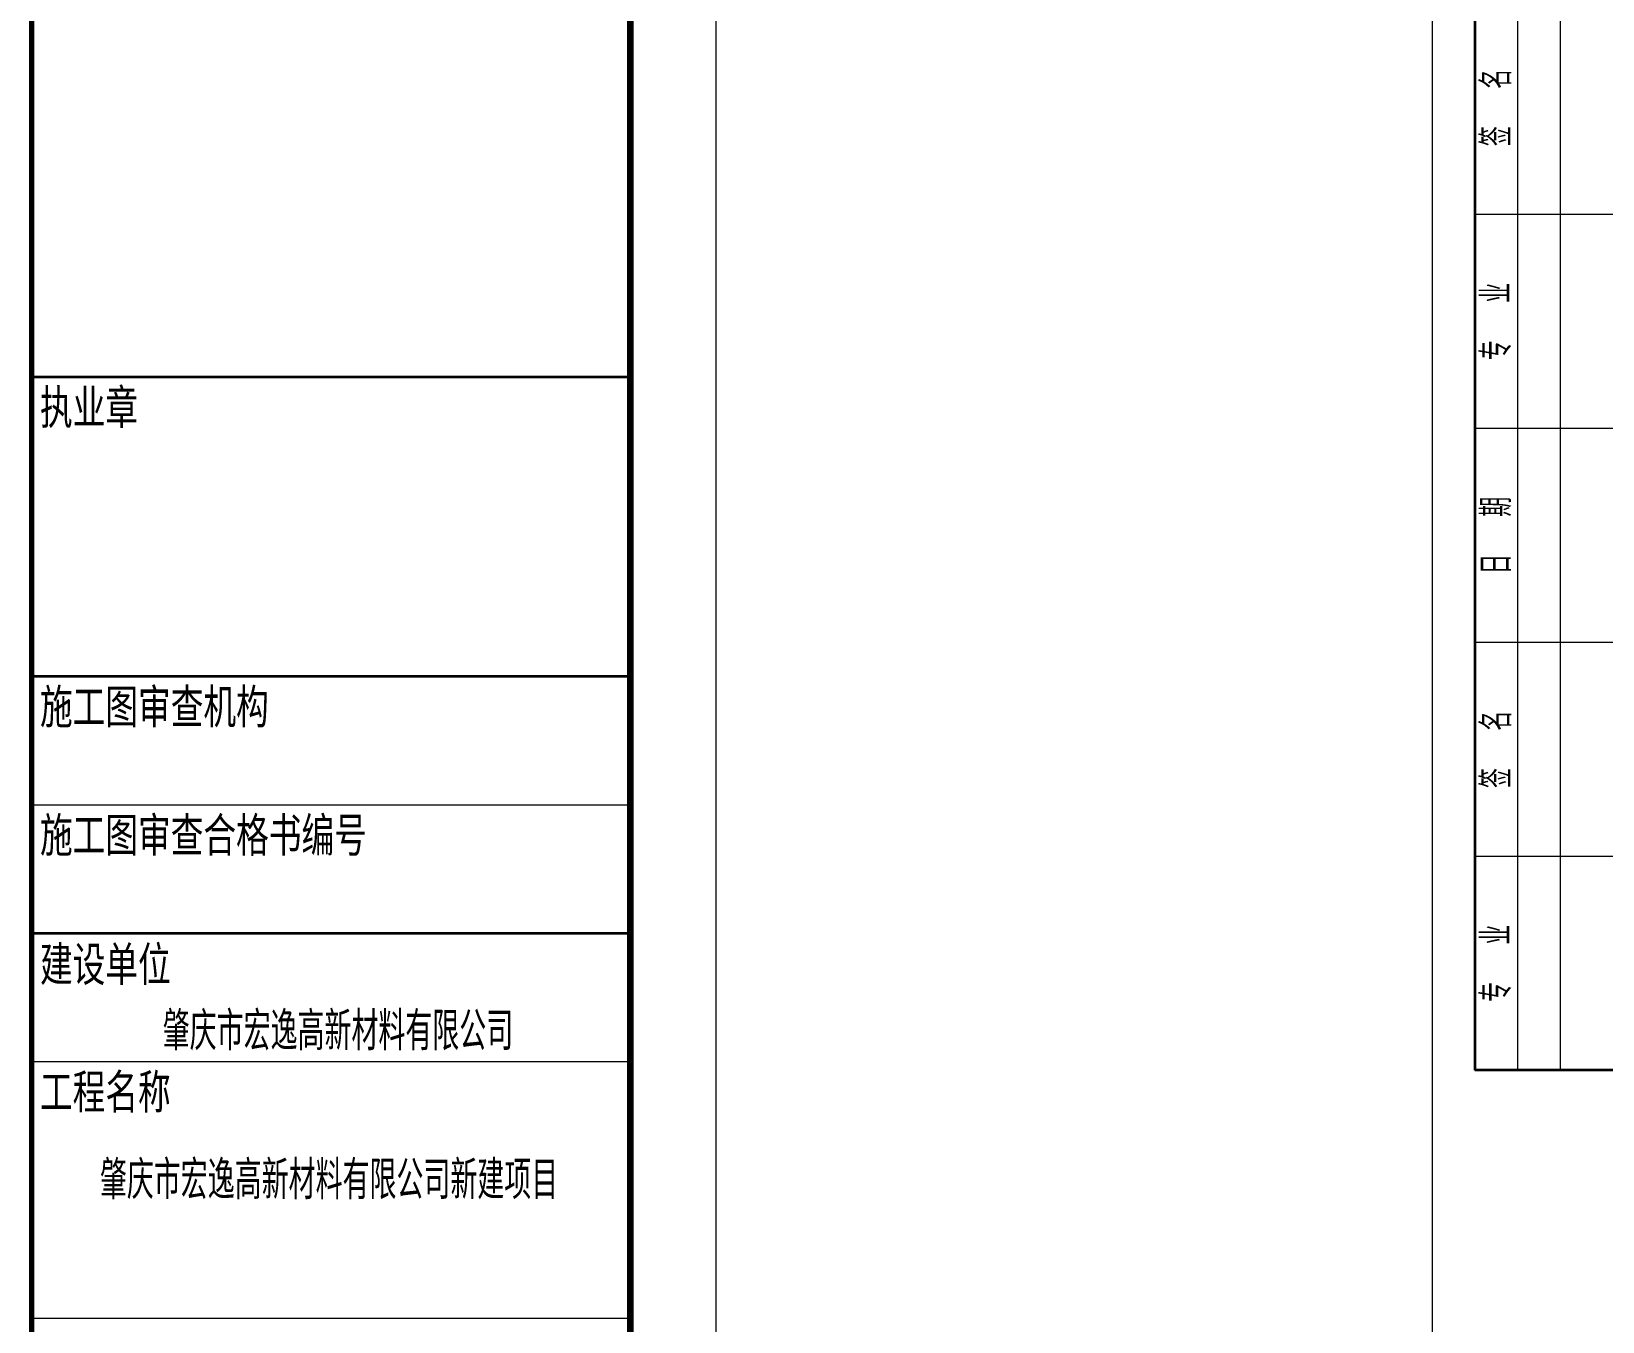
# Model space of a CAD drawing. Extents: x 3968514 to 5230306, y -516551 to -228246.
# Drawn here: x 4146355 to 4164713, y -343989 to -328914 of the extents above; entities that cross this region are included whole.
import ezdxf

# ---------------------------------------------------------------- set-up
doc = ezdxf.new("R2010")
doc.units = 0
doc.header["$LTSCALE"] = 1000
doc.header["$MEASUREMENT"] = 0
doc.layers.add('AXIS', color=3, linetype='Continuous', lineweight=15)
doc.layers.add('FRAME', color=3, linetype='Continuous', lineweight=18)
doc.layers.add('DIM_SYMB', color=3, linetype='Continuous')
doc.styles.add('DXFS', font='txt.shx', dxfattribs={"width": 0.7, "bigfont": 'dxfs.shx'})
doc.styles.add('FRAME', font='simhei.ttf', dxfattribs={"width": 0.7})
doc.styles.add('TSSD_REIN', font='Tssdeng.shx', dxfattribs={"width": 0.7, "bigfont": 'hztxt.shx'})

# ---------------------------------------------------------------- blocks, each defined once
blk = doc.blocks.new('FWEFS')
at = {"layer": 'DIM_SYMB', "color": 7, "style": 'TSSD_REIN', "width": 0.7}
for s, p in [('肇庆市宏逸高新材料有限公司', (1914249, -2251937)), ('肇庆市宏逸高新材料有限公司新建项目', (1913515, -2253677))]:
    blk.add_text(s, height=450, dxfattribs=at).set_placement(p)
blk = doc.blocks.new('2')
at = {"layer": 'FRAME', "lineweight": 18}
blk.add_line((173218, -30373), (173218, -72373), dxfattribs=at)
at = {"layer": 'FRAME', "lineweight": 35}
blk.add_line((173718, -31373), (173718, -53873), dxfattribs=at)
at = {"layer": 'FRAME', "lineweight": 18}
for points in [[(174218, -53873), (174218, -31373)], [(174718, -53873), (174718, -31373)], [(175718, -43873), (173718, -43873)], [(175718, -46373), (173718, -46373)], [(175718, -48873), (173718, -48873)], [(175718, -51373), (173718, -51373)]]:
    blk.add_lwpolyline(points, dxfattribs=at)
at = {"layer": 'FRAME', "lineweight": 35}
blk.add_lwpolyline([(175718, -53873), (173718, -53873)], dxfattribs=at)
at = {"layer": 'FRAME', "char_height": 350, "attachment_point": 5, "rotation": 90, "style": 'DXFS'}
for s, insert, width in [('签  名   ', (173968, -42623), 1185), ('专  业', (173968, -45123), 1132.5), ('日  期', (173968, -47623), 1132.5), ('签  名   ', (173968, -50123), 1185), ('专  业', (173968, -52623), 1132.5)]:
    blk.add_mtext(s, dxfattribs=dict(at, insert=insert, width=width))
blk = doc.blocks.new('A$C0B803521')
at = {"layer": 'FRAME', "lineweight": 18}
for p, q in [((-15943, 34252), (-15943, 93652)), ((-16943, 55852), (-23943, 55852)), ((-16943, 52852), (-23943, 52852)), ((-16943, 49852), (-23943, 49852))]:
    blk.add_line(p, q, dxfattribs=at)
at = {"layer": 'FRAME', "lineweight": 70}
blk.add_line((-23943, 92652), (-23943, 35252), dxfattribs=at)
at = {"layer": 'FRAME', "lineweight": 140}
blk.add_line((-16943, 35252), (-16943, 92652), dxfattribs=at)
at = {"layer": 'FRAME', "lineweight": 35}
for p, q in [((-16943, 60852), (-23943, 60852)), ((-16943, 57352), (-23943, 57352)), ((-16943, 54352), (-23943, 54352))]:
    blk.add_line(p, q, dxfattribs=at)
at = {"layer": 'FRAME', "char_height": 400, "attachment_point": 1, "style": 'FRAME'}
for s, insert, width in [('执业章', (-23843, 60702), 3554.58), ('施工图审查机构', (-23843, 57202), 5412.54), ('施工图审查合格书编号', (-23843, 55702), 6008.14), ('建设单位', (-23843, 54193), 2375.25), ('工程名称', (-23843, 52702), 2368.14)]:
    blk.add_mtext(s, dxfattribs=dict(at, insert=insert, width=width))

msp = doc.modelspace()

# ---------------------------------------------------------------- block references
msp.add_blockref('A$C0B803521', (4170297.64127, -393805.3043))
at = {"layer": 'AXIS', "color": 3}
msp.add_blockref('FWEFS', (2233639.93915, 1911117.49688), dxfattribs=at)
at = {"layer": 'FRAME'}
msp.add_blockref('2', (3989503.62973, -287180.12051), dxfattribs=at)

doc.saveas('drawing.dxf')
